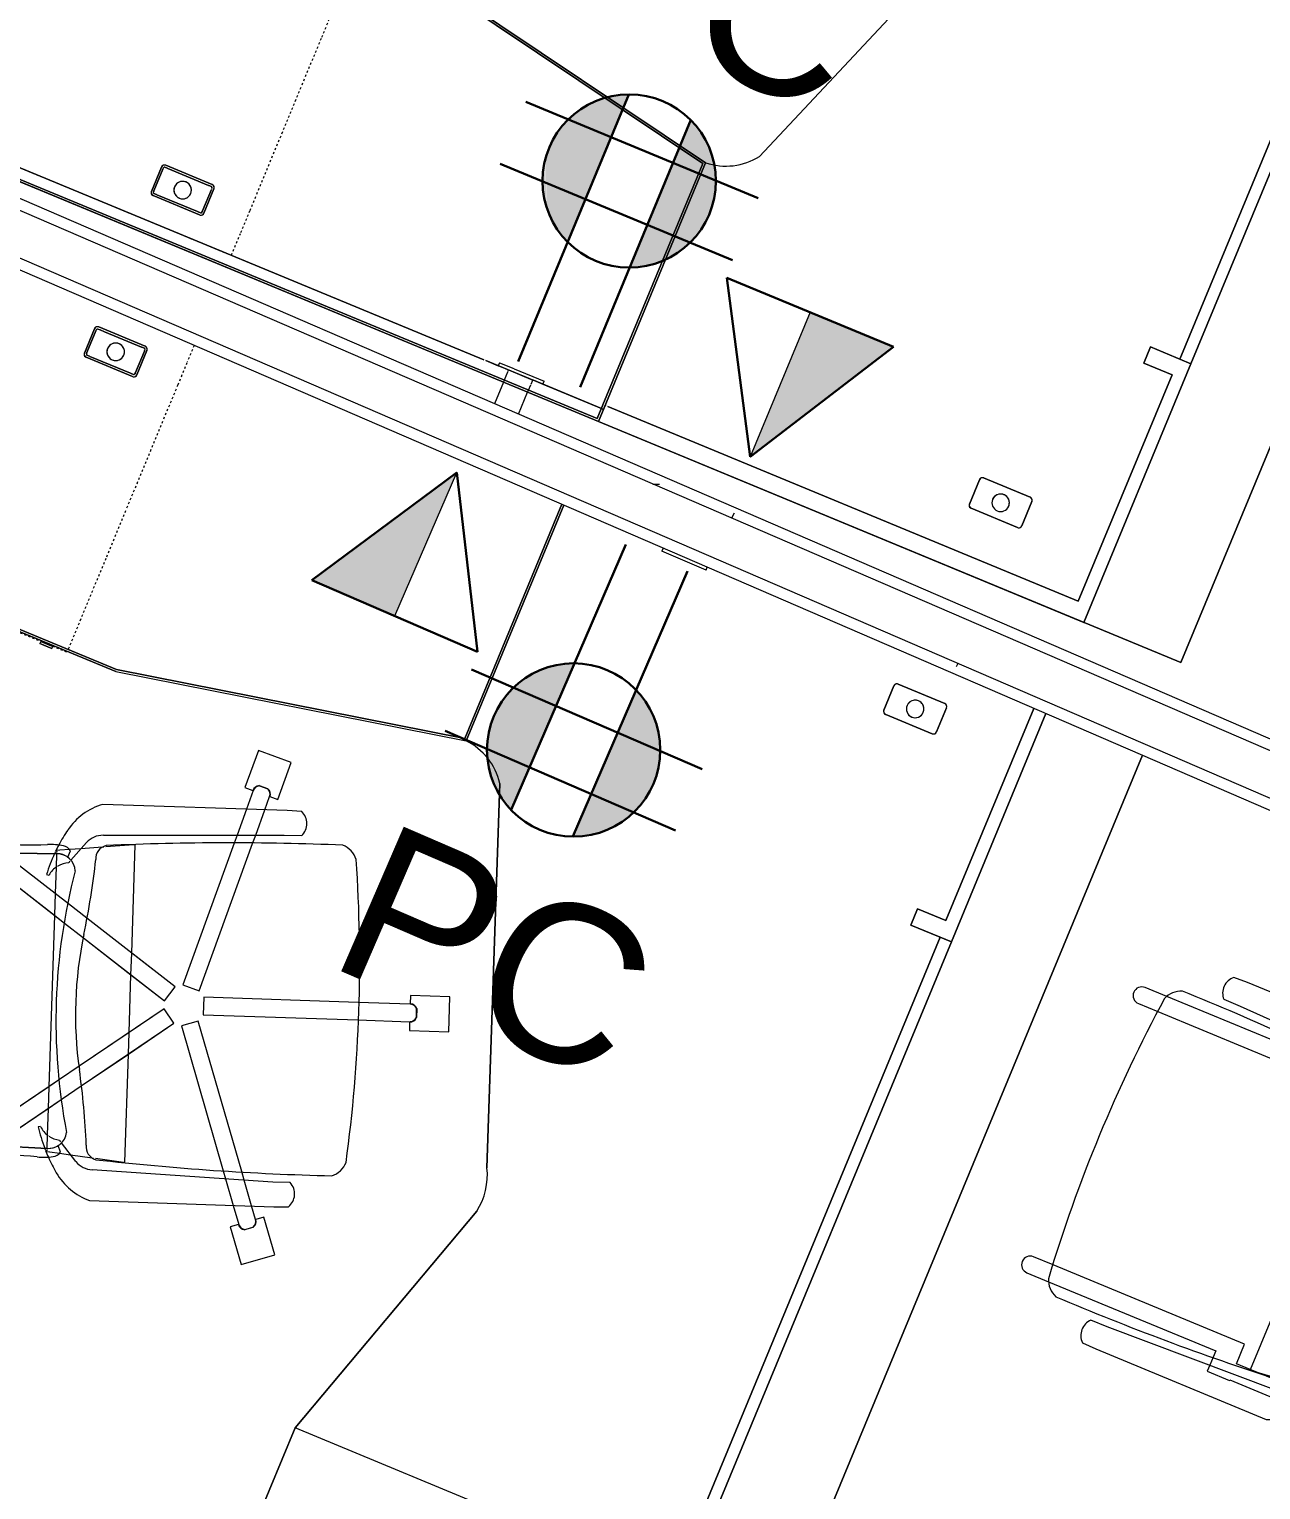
# Model space of a CAD drawing. Header units: inches. Extents: x 488 to 2071, y 800 to 2512.
# Drawn here: x 1355.4 to 1425.7, y 1232.8 to 1316.2 of the extents above; entities that cross this region are included whole.
import ezdxf

# ---------------------------------------------------------------- set-up
doc = ezdxf.new("R2010")
doc.units = ezdxf.units.IN
doc.header["$MEASUREMENT"] = 0
doc.linetypes.add('Dash', pattern=[0.25, 0.125, -0.125])
for name, color, linetype, lineweight in [('A-ANNO-NOTE', 131, 'Continuous', 30), ('A-WALL', 113, 'Continuous', 9), ('A-WALL-PATT', 111, 'Continuous', 13), ('E-ELEC-FIXT', 91, 'Continuous', 9), ('I-FURN', 30, 'Continuous', 9), ('I-FURN-PNLS', 30, 'Continuous', 9), ('I-WALL', 2, 'Continuous', 9)]:
    doc.layers.add(name, color=color, linetype=linetype, lineweight=lineweight)
doc.styles.add('Swis721 Lt BT', font='swissl.ttf', dxfattribs={"height": 9})
pattern_1 = [(0, (0, 0), (30.72, 7.68), [1.267, -21.773, 1.267, -21.773, -122.88]), (0, (0, 0), (30.72, 7.68), [-46.08, 1.267, -44.813, 1.267, -21.773, -53.76]), (0, (0, 0), (30.72, 7.68), [-115.2, 1.267, -14.093, 1.267, -37.133]), (120, (11.52, 3.84), (-22.011075, 22.7643), [1.267, -21.773, 1.267, -21.773, -122.88]), (120, (11.52, 3.84), (-22.011075, 22.7643), [-46.08, 1.267, -44.813, 1.267, -21.773, -53.76]), (120, (11.52, 3.84), (-22.011075, 22.7643), [-115.2, 1.267, -14.093, 1.267, -37.133]), (240, (15.36, 19.2), (-8.708925, -30.4443), [1.267, -21.773, 1.267, -21.773, -122.88]), (240, (15.36, 19.2), (-8.708925, -30.4443), [-46.08, 1.267, -44.813, 1.267, -21.773, -53.76]), (240, (15.36, 19.2), (-8.708925, -30.4443), [-115.2, 1.267, -14.093, 1.267, -37.133])]

# ---------------------------------------------------------------- blocks, each defined once
blk = doc.blocks.new('Zira Wksta 9 - Type 1-V34-Level 1 POWER')
at = {"layer": 'I-FURN'}
for p, q in [((-20, 90), (-20, 56)), ((-20, 56), (-20, 90)), ((-20, 90), (-20, 56)), ((-19.875, 56.012), (-19.875, 89.875)), ((-19.875, 89.875), (-19.875, 56.012)), ((-19.875, 56.012), (-19.875, 89.875)), ((-19.875, 89.875), (-19.875, 56.012)), ((-3.937, 64.438), (-3.937, 64.29)), ((-3.937, 64.29), (-3.937, 64.438)), ((-3.937, 64.255), (-3.937, 61.745)), ((-3.937, 61.745), (-3.937, 64.255)), ((-3.807, 64.5), (-3.875, 64.5)), ((-3.875, 64.5), (-3.807, 64.5)), ((-2.458, 64.5), (-3.792, 64.5)), ((-3.792, 64.5), (-2.458, 64.5)), ((-2.375, 64.5), (-2.443, 64.5)), ((-2.443, 64.5), (-2.375, 64.5)), ((-2.312, 64.29), (-2.312, 64.438)), ((-2.312, 64.438), (-2.312, 64.29)), ((-2.312, 64.078), (-2.312, 64.255)), ((-2.312, 64.255), (-2.312, 64.078)), ((-2.312, 61.745), (-2.312, 64.027)), ((-2.312, 64.027), (-2.312, 61.745)), ((-3.937, 61.71), (-3.937, 61.563)), ((-3.937, 61.563), (-3.937, 61.71)), ((-3.875, 61.5), (-3.807, 61.5)), ((-3.807, 61.5), (-3.875, 61.5)), ((-3.792, 61.5), (-2.458, 61.5)), ((-2.458, 61.5), (-3.792, 61.5)), ((-2.443, 61.5), (-2.375, 61.5)), ((-2.375, 61.5), (-2.443, 61.5)), ((-2.312, 61.563), (-2.312, 61.71)), ((-2.312, 61.71), (-2.312, 61.563)), ((-30.895, 55.117), (-32.36, 58.785)), ((-32.305, 58.647), (-30.895, 55.117)), ((-33.179, 57.614), (-34.395, 53.201)), ((-33.179, 57.614), (-34.201, 53.905)), ((-33.299, 53.415), (-32.215, 57.348)), ((-33.044, 54.339), (-32.215, 57.348)), ((-20, 56), (-16, 36)), ((-20, 56), (-16, 36)), ((-20, 56), (-16, 36)), ((-15.898, 36.125), (-19.875, 56.012)), ((-19.875, 56.012), (-15.898, 36.125)), ((-15.898, 36.125), (-19.875, 56.012)), ((-19.875, 56.012), (-15.898, 36.125)), ((-32.232, 55.217), (-32.206, 55.078)), ((-30.924, 55.136), (-31.633, 54.87)), ((-30.775, 55.192), (-30.844, 55.166)), ((-30.66, 55.056), (-30.736, 55.207)), ((-33.044, 54.339), (-34.201, 53.905)), ((-33.299, 53.415), (-33.044, 54.339)), ((-31.633, 54.87), (-33.044, 54.339)), ((-31.096, 54.297), (-30.995, 54.263)), ((-30.945, 54.247), (-29.657, 53.82)), ((-30.852, 54.468), (-30.453, 54.472)), ((-30.407, 54.549), (-30.656, 55.046)), ((-30.118, 53.973), (-30.407, 54.549)), ((-34.201, 53.905), (-43.378, 50.456)), ((-34.201, 53.905), (-34.395, 53.201)), ((-33.652, 52.136), (-33.299, 53.415)), ((-33.652, 52.136), (-33.299, 53.415)), ((-29.561, 52.859), (-30.118, 53.973)), ((-23.589, 43.92), (-27.296, 53.787)), ((-47.977, 52.916), (-46.665, 49.192)), ((-46.665, 49.192), (-47.928, 52.776)), ((-43.378, 50.456), (-46.59, 52.575)), ((-42.769, 50.055), (-46.59, 52.575)), ((-34.395, 53.201), (-34.755, 51.895)), ((-34.395, 53.201), (-34.755, 51.895)), ((-29.526, 52.791), (-29.561, 52.859)), ((-28.755, 51.251), (-29.477, 52.692)), ((-28.909, 53.082), (-24.946, 43.535)), ((-47.141, 51.74), (-44.535, 50.022)), ((-47.141, 51.74), (-43.735, 49.494)), ((-34.755, 51.895), (-36.314, 46.24)), ((-34.755, 51.895), (-35.671, 48.572)), ((-35.35, 45.974), (-33.652, 52.136)), ((-34.514, 49.006), (-33.652, 52.136)), ((-34.514, 49.006), (-28.725, 51.182)), ((-28.721, 51.183), (-28.755, 51.251)), ((-45.653, 50.026), (-45.725, 50.148)), ((-43.378, 50.456), (-44.535, 50.022)), ((-42.769, 50.055), (-43.378, 50.456)), ((-45.982, 49.478), (-46.655, 49.225)), ((-44.535, 50.022), (-45.947, 49.491)), ((-44.535, 50.022), (-43.735, 49.494)), ((-43.735, 49.494), (-42.628, 48.764)), ((-43.735, 49.494), (-42.628, 48.764)), ((-41.638, 49.309), (-42.769, 50.055)), ((-41.638, 49.309), (-42.769, 50.055)), ((-38.76, 47.411), (-41.638, 49.309)), ((-36.742, 46.079), (-41.638, 49.309)), ((-46.844, 49.154), (-46.801, 48.991)), ((-46.736, 49.195), (-46.805, 49.169)), ((-46.799, 48.981), (-46.659, 48.443)), ((-46.742, 47.4), (-46.055, 48.569)), ((-46.659, 48.443), (-46.496, 47.819)), ((-46.573, 48.415), (-46.27, 48.675)), ((-46.028, 48.615), (-45.974, 48.707)), ((-42.628, 48.764), (-39.918, 46.976)), ((-42.628, 48.764), (-37.292, 45.244)), ((-38.76, 47.411), (-35.671, 48.572)), ((-35.671, 48.572), (-36.314, 46.24)), ((-35.671, 48.572), (-34.514, 49.006)), ((-35.35, 45.974), (-34.514, 49.006)), ((-46.496, 47.819), (-46.182, 46.613)), ((-45.707, 44.801), (-39.918, 46.976)), ((-39.918, 46.976), (-38.76, 47.411)), ((-39.918, 46.976), (-37.292, 45.244)), ((-36.742, 46.079), (-38.76, 47.411)), ((-21.053, 46.752), (-23.301, 46.65)), ((-21.053, 46.752), (-23.301, 46.65)), ((-20.963, 44.754), (-21.053, 46.752)), ((-20.963, 44.754), (-21.053, 46.752)), ((-43.516, 36.558), (-46.82, 46.353)), ((-46.182, 46.613), (-46.163, 46.54)), ((-46.135, 46.433), (-45.729, 44.873)), ((-37.292, 45.244), (-36.742, 46.079)), ((-37.292, 45.244), (-36.742, 46.079)), ((-36.314, 46.24), (-35.35, 45.974)), ((-36.314, 46.24), (-35.35, 45.974)), ((-26.463, 46.007), (-35.064, 45.617)), ((-26.463, 46.007), (-35.064, 45.617)), ((-25.981, 46.028), (-26.463, 46.007)), ((-25.981, 46.028), (-26.463, 46.007)), ((-24.408, 46.1), (-25.981, 46.028)), ((-24.408, 46.1), (-25.981, 46.028)), ((-23.279, 46.151), (-24.408, 46.1)), ((-23.279, 46.151), (-24.408, 46.1)), ((-23.301, 46.65), (-23.279, 46.168)), ((-23.301, 46.65), (-23.279, 46.168)), ((-22.87, 45.419), (-22.893, 45.918)), ((-22.87, 45.419), (-22.893, 45.918)), ((-22.883, 45.926), (-22.86, 45.412)), ((-22.883, 45.926), (-22.86, 45.412)), ((-48.497, 45.821), (-44.79, 35.954)), ((-35.064, 45.617), (-35.019, 44.618)), ((-35.064, 45.617), (-35.019, 44.618)), ((-25.573, 45.046), (-24.038, 45.115)), ((-25.573, 45.046), (-24.038, 45.115)), ((-24.038, 45.115), (-23.233, 45.152)), ((-24.038, 45.115), (-23.233, 45.152)), ((-23.233, 45.135), (-23.211, 44.652)), ((-23.233, 45.135), (-23.211, 44.652)), ((-45.729, 44.873), (-45.71, 44.8)), ((-37.271, 44.788), (-44.001, 39.417)), ((-37.271, 44.788), (-44.001, 39.417)), ((-36.648, 44.006), (-37.271, 44.788)), ((-36.648, 44.006), (-37.271, 44.788)), ((-35.271, 44.236), (-36.207, 43.885)), ((-35.271, 44.236), (-36.207, 43.885)), ((-32.165, 35.971), (-35.271, 44.236)), ((-32.165, 35.971), (-35.271, 44.236)), ((-35.019, 44.618), (-26.079, 45.023)), ((-35.019, 44.618), (-26.079, 45.023)), ((-26.079, 45.023), (-25.573, 45.046)), ((-26.079, 45.023), (-25.573, 45.046)), ((-23.211, 44.652), (-20.963, 44.754)), ((-23.211, 44.652), (-20.963, 44.754)), ((-43.642, 38.424), (-36.648, 44.006)), ((-43.642, 38.424), (-36.648, 44.006)), ((-36.207, 43.885), (-33.101, 35.62)), ((-36.207, 43.885), (-33.101, 35.62)), ((-24.946, 43.535), (-24.594, 42.599)), ((-23.323, 43.128), (-23.589, 43.92)), ((-44.001, 39.417), (-44.378, 39.116)), ((-44.001, 39.417), (-44.378, 39.116)), ((-44.378, 39.116), (-45.609, 38.134)), ((-44.378, 39.116), (-45.609, 38.134)), ((-44.038, 38.108), (-43.642, 38.424)), ((-44.038, 38.108), (-43.642, 38.424)), ((-46.805, 37.819), (-48.563, 36.416)), ((-46.805, 37.819), (-48.563, 36.416)), ((-46.503, 37.442), (-46.805, 37.819)), ((-46.503, 37.442), (-46.805, 37.819)), ((-45.609, 38.134), (-46.493, 37.428)), ((-45.609, 38.134), (-46.493, 37.428)), ((-45.239, 37.149), (-44.038, 38.108)), ((-45.239, 37.149), (-44.038, 38.108)), ((-46.321, 36.596), (-46.642, 36.998)), ((-46.321, 36.596), (-46.642, 36.998)), ((-46.63, 36.999), (-46.318, 36.608)), ((-46.63, 36.999), (-46.318, 36.608)), ((-45.869, 36.647), (-45.239, 37.149)), ((-45.869, 36.647), (-45.239, 37.149)), ((-48.563, 36.416), (-47.316, 34.852)), ((-48.563, 36.416), (-47.316, 34.852)), ((-47.316, 34.852), (-45.557, 36.256)), ((-47.316, 34.852), (-45.557, 36.256)), ((-45.557, 36.256), (-45.858, 36.634)), ((-45.557, 36.256), (-45.858, 36.634)), ((-44.79, 35.954), (-44.469, 35.183)), ((-43.164, 35.622), (-43.516, 36.558)), ((-31.121, 33.192), (-32.165, 35.971)), ((-31.121, 33.192), (-32.165, 35.971)), ((-16, 36), (-1.425, 36)), ((-1.425, 36), (-16, 36)), ((-16, 36), (-1.425, 36)), ((-1.424, 36.125), (-15.898, 36.125)), ((-15.898, 36.125), (-1.424, 36.125)), ((-1.424, 36.125), (-15.898, 36.125)), ((-15.898, 36.125), (-1.424, 36.125)), ((-33.101, 35.62), (-32.057, 32.841)), ((-33.101, 35.62), (-32.057, 32.841)), ((-32.073, 32.835), (-32.525, 32.665)), ((-32.073, 32.835), (-32.525, 32.665)), ((-32.525, 32.665), (-31.734, 30.559)), ((-32.525, 32.665), (-31.734, 30.559)), ((-31.213, 32.746), (-31.694, 32.566)), ((-31.213, 32.746), (-31.694, 32.566)), ((-31.691, 32.578), (-31.223, 32.753)), ((-31.691, 32.578), (-31.223, 32.753)), ((-30.653, 33.368), (-31.105, 33.198)), ((-30.653, 33.368), (-31.105, 33.198)), ((-29.862, 31.262), (-30.653, 33.368)), ((-29.862, 31.262), (-30.653, 33.368)), ((-31.734, 30.559), (-29.862, 31.262)), ((-31.734, 30.559), (-29.862, 31.262))]:
    blk.add_line(p, q, dxfattribs=at)
for centre, radius, start, end in [((-3.875, 64.438), 0.0625, 90, 180), ((-3.875, 64.438), 0.0625, 90, 180), ((-2.375, 64.438), 0.0625, 360, 90), ((-2.375, 64.438), 0.0625, 360, 90), ((-3.875, 61.563), 0.0625, 180, 270), ((-3.875, 61.563), 0.0625, 180, 195), ((-3.875, 61.563), 0.0625, 195, 210), ((-3.875, 61.563), 0.0625, 210, 225), ((-3.875, 61.563), 0.0625, 225, 270), ((-2.375, 61.563), 0.0625, 270, 360), ((-2.375, 61.563), 0.0625, 270, 360), ((-5.888, 67.142), 27.198, 198.08143, 204.6076), ((-31.307, 45.65), 9.612, 87.85635, 95.52666), ((-32.362, 53.705), 1.382, 54.61199, 83.54291), ((-31.874, 54.726), 1.054, 296.54862, 21.77186), ((-31.307, 45.65), 9.612, 87.23258, 87.66624), ((-31.874, 54.726), 1.054, 345.7934, 21.77186), ((-31.307, 45.65), 9.612, 84.58965, 87.08386), ((-34.016, 54.26), 3.739, 10.68683, 24.6076), ((-31.307, 45.65), 9.612, 78.64105, 84.58965), ((-30.129, 51.511), 3.634, 38.77218, 78.64105), ((-32.362, 53.705), 1.382, 25.68107, 53.01805), ((-30.944, 54.84), 0.613, 323.13593, 10.68683), ((-26.799, 20.267), 33.832, 97.82171, 123.36479), ((-30.183, 52.538), 1.385, 23.39452, 67.70109), ((-42.432, 94.055), 42.842, 280.56991, 286.36319), ((-30.023, 52.264), 0.763, 34.827, 116.3595), ((-168.402, -12.458), 153.519, 20.0682, 25.11457), ((-73.404, 41.774), 27.198, 16.5789, 23.10507), ((-30.502, 30.123), 22.194, 100.56991, 120.61659), ((-40.121, 42.338), 9.612, 125.65984, 133.33014), ((-43.752, 50.602), 3.739, 196.5789, 210.49967), ((-40.121, 42.338), 9.612, 134.10264, 136.59684), ((-40.121, 42.338), 9.612, 133.52026, 133.95392), ((-44.631, 49.095), 1.382, 168.16845, 195.50542), ((-44.631, 49.095), 1.382, 137.64359, 166.57451), ((-40.121, 42.338), 9.612, 136.59684, 142.54544), ((-46.446, 49.015), 0.613, 210.49967, 258.05057), ((-45.671, 49.542), 1.054, 199.41463, 235.39309), ((-45.671, 49.542), 1.054, 199.41463, 284.63788), ((-63.624, 86.092), 42.842, 294.82331, 300.61659), ((-44.867, 45.974), 3.634, 142.54544, 182.41432), ((-45.503, 46.782), 1.385, 153.48541, 197.79198), ((-45.443, 46.471), 0.763, 104.827, 186.3595), ((101.317, 88.887), 153.519, 196.07193, 201.1183), ((-23.255, 45.762), 0.407, 23.75839, 93.4281), ((-23.255, 45.762), 0.407, 23.75839, 93.4281), ((-23.26, 45.745), 0.406, 65.6412, 92.59325), ((-23.26, 45.745), 0.406, 25.21311, 92.59325), ((-23.26, 45.745), 0.406, 25.21311, 65.6412), ((-23.252, 45.558), 0.406, 272.59325, 339.97338), ((-23.245, 45.541), 0.407, 271.75839, 341.4281), ((-23.245, 45.541), 0.407, 271.75839, 341.4281), ((-23.252, 45.558), 0.406, 272.59325, 286.06928), ((-23.252, 45.558), 0.406, 286.06928, 326.49736), ((-23.252, 45.558), 0.406, 326.49736, 339.97338), ((-24.213, 43.475), 0.956, 246.48339, 338.70311), ((-25.517, 40.208), 1.314, 310.6365, 0.55), ((-62.5, 115.283), 84.963, 284.7407, 296.4458), ((-46.254, 37.12), 0.407, 127.75839, 197.4281), ((-46.254, 37.12), 0.407, 127.75839, 197.4281), ((-46.239, 37.111), 0.406, 128.59325, 195.97338), ((-46.239, 37.111), 0.406, 142.06928, 182.49736), ((-46.239, 37.111), 0.406, 182.49736, 195.97338), ((-46.239, 37.111), 0.406, 128.59325, 142.06928), ((-46.117, 36.948), 0.407, 239.75839, 309.4281), ((-46.117, 36.948), 0.407, 239.75839, 309.4281), ((-46.122, 36.964), 0.406, 241.21311, 308.59325), ((-46.122, 36.964), 0.406, 241.21311, 295.11722), ((-46.122, 36.964), 0.406, 295.11722, 308.59325), ((-44.028, 36.03), 0.956, 242.48339, 334.70311), ((-40.894, 34.43), 1.314, 220.6365, 270.55), ((-31.69, 32.972), 0.407, 199.75839, 269.4281), ((-31.69, 32.972), 0.407, 199.75839, 269.4281), ((-31.677, 32.984), 0.406, 200.59325, 214.06928), ((-31.677, 32.984), 0.406, 200.59325, 267.97338), ((-31.677, 32.984), 0.406, 214.06928, 254.49736), ((-31.677, 32.984), 0.406, 254.49736, 267.97338), ((-31.501, 33.049), 0.406, 313.21311, 20.59325), ((-31.501, 33.049), 0.406, 313.21311, 326.68914), ((-31.484, 33.05), 0.407, 311.75839, 21.4281), ((-31.484, 33.05), 0.407, 311.75839, 21.4281), ((-31.501, 33.049), 0.406, 326.68914, 7.11722), ((-31.501, 33.049), 0.406, 7.11722, 20.59325)]:
    blk.add_arc(centre, radius, start, end, dxfattribs=at)
at = {"layer": 'I-FURN-PNLS', "linetype": 'Dash'}
for p, q in [((-20.051, 59), (-20.051, 89)), ((-20, 59), (-20.051, 59)), ((-14.241, 59), (-19.989, 59)), ((-11.296, 59), (-14.223, 59)), ((-3.52, 59), (-11.176, 59)), ((-2.153, 59), (-3.506, 59)), ((-1.072, 59), (-2.092, 59))]:
    blk.add_line(p, q, dxfattribs=at)
at = {"layer": 'I-FURN-PNLS'}
for p, q in [((-4.062, 64.438), (-4.062, 61.563)), ((-4.062, 61.563), (-4.062, 64.438)), ((-2.375, 64.625), (-3.875, 64.625)), ((-3.875, 64.625), (-2.375, 64.625)), ((-2.187, 61.563), (-2.187, 64.438)), ((-2.187, 64.438), (-2.187, 61.563)), ((-3.875, 61.375), (-2.375, 61.375)), ((-2.375, 61.375), (-3.875, 61.375)), ((-20.051, 60.625), (-20.176, 60.625)), ((-20.176, 60.625), (-20.176, 60.515)), ((-20.176, 59.875), (-20.176, 60.625)), ((-20.176, 60.515), (-20.176, 59.985)), ((-20.051, 60.625), (-20.051, 59.875)), ((-20.051, 60.515), (-20.051, 60.625)), ((-20.051, 59.985), (-20.051, 60.515)), ((-20.176, 59.985), (-20.176, 59.875)), ((-20.176, 59.875), (-20.051, 59.875)), ((-20.051, 59.875), (-20.051, 59.985)), ((-1.425, 36), (-16, 36)), ((-1.425, 36), (-16, 36)), ((-16, 36), (-1.425, 36)), ((-17.508, 33.295), (-38.078, 25.565)), ((-17.508, 33.295), (-38.078, 25.565)), ((-38.078, 25.565), (-17.508, 33.295)), ((-56, 30), (-72, 30)), ((-56, 30), (-72, 30)), ((-56, 30), (-72, 30)), ((-72, 30), (-56, 30)), ((-40.591, 25.157), (-56, 30)), ((-56, 6), (-56, 30)), ((-40.591, 25.157), (-56, 30)), ((-56, 30), (-40.591, 25.157)), ((-5.437, 14.438), (-5.437, 11.563)), ((-5.437, 11.563), (-5.437, 14.438)), ((-3.75, 14.625), (-5.25, 14.625)), ((-5.25, 14.625), (-3.75, 14.625)), ((-3.562, 11.563), (-3.562, 14.438)), ((-3.562, 14.438), (-3.562, 11.563)), ((-5.25, 11.375), (-3.75, 11.375)), ((-3.75, 11.375), (-5.25, 11.375)), ((-15, 8.5), (-16, 8.5)), ((-16, 8.5), (-16, 6)), ((-16, 6.688), (-16, 8.5)), ((-16, 8.5), (-15, 8.5)), ((-15, 6.75), (-15, 8.5)), ((-15, 8.5), (-15, 6.75)), ((-56, 6.688), (-16, 6.688)), ((-16, 6.688), (-56, 6.688)), ((-16, 6), (-16, 6.688)), ((-16, 6), (-16, 6.688)), ((-16, 6), (-16, 6.688)), ((-1.875, 6.75), (-15, 6.75)), ((-15, 6.75), (-1.875, 6.75)), ((-56, 6), (-16, 6)), ((-16, 6), (-56, 6)), ((-16, 6), (-1.886, 6)), ((-1.886, 6), (-16, 6)), ((-72, 0), (-1.979, 0)), ((-72, 0), (-1.979, 0)), ((-1.979, 0), (-72, 0))]:
    blk.add_line(p, q, dxfattribs=at)
for centre, radius, start, end in [((-3.875, 64.438), 0.188, 90, 180), ((-3.875, 64.438), 0.188, 165, 180), ((-3.875, 64.438), 0.188, 90, 165), ((-2.375, 64.438), 0.188, 360, 90), ((-2.375, 64.438), 0.188, 15, 90), ((-2.375, 64.438), 0.187, 0, 15), ((-3.125, 63), 0.5, 90, 270), ((-3.125, 63), 0.5, 90, 150), ((-3.125, 63), 0.5, 270, 90), ((-3.125, 63), 0.5, 45, 90), ((-3.125, 63), 0.5, 165, 180), ((-3.125, 63), 0.5, 180, 195), ((-3.125, 63), 0.5, 150, 165), ((-3.125, 63), 0.5, 195, 210), ((-3.125, 63), 0.5, 210, 270), ((-3.125, 63), 0.5, 300, 315), ((-3.125, 63), 0.5, 15, 45), ((-3.125, 63), 0.5, 315, 0), ((-3.125, 63), 0.5, 360, 15), ((-3.125, 63), 0.5, 270, 285), ((-3.125, 63), 0.5, 285, 300), ((-3.875, 61.563), 0.188, 180, 270), ((-3.875, 61.563), 0.187, 180, 195), ((-3.875, 61.563), 0.188, 195, 270), ((-2.375, 61.563), 0.188, 270, 360), ((-2.375, 61.563), 0.187, 270, 345), ((-2.375, 61.563), 0.187, 345, 0), ((-19.605, 36.236), 3.613, 305.49295, 356.24713), ((-19.605, 36.236), 3.613, 305.49295, 356.24713), ((-19.605, 36.236), 3.613, 305.49295, 356.24713), ((-39.918, 28.947), 3.849, 259.93048, 298.54693), ((-39.918, 28.947), 3.849, 259.93048, 298.54693), ((-39.918, 28.947), 3.849, 259.93048, 298.54693), ((-5.25, 14.438), 0.188, 90, 180), ((-5.25, 14.438), 0.188, 165, 180), ((-5.25, 14.438), 0.187, 90, 165), ((-3.75, 14.438), 0.188, 360, 90), ((-3.75, 14.438), 0.188, 15, 90), ((-3.75, 14.438), 0.188, 0, 15), ((-4.5, 13), 0.5, 90, 270), ((-4.5, 13), 0.5, 135, 210), ((-4.5, 13), 0.5, 90, 135), ((-4.5, 13), 0.5, 270, 90), ((-4.5, 13), 0.5, 360, 90), ((-4.5, 13), 0.5, 210, 270), ((-4.5, 13), 0.5, 270, 285), ((-4.5, 13), 0.5, 285, 360), ((-5.25, 11.563), 0.188, 180, 270), ((-5.25, 11.563), 0.188, 180, 195), ((-5.25, 11.563), 0.188, 195, 270), ((-3.75, 11.563), 0.187, 270, 360), ((-3.75, 11.563), 0.188, 270, 345), ((-3.75, 11.563), 0.187, 345, 0)]:
    blk.add_arc(centre, radius, start, end, dxfattribs=at)
blk = doc.blocks.new('Zira Wksta 9 - Type 1-V36-Level 1 POWER')
at = {"layer": 'I-FURN'}
for p, q in [((-20, -56), (-16, -36)), ((-16, -36), (-20, -56)), ((-16, -36), (-20, -56)), ((-19.875, -56.012), (-15.898, -36.125)), ((-15.898, -36.125), (-19.875, -56.012)), ((-19.875, -56.012), (-15.898, -36.125)), ((-15.898, -36.125), (-19.875, -56.012)), ((-16, -36), (0, -36)), ((-16, -36), (0, -36)), ((0, -36), (-16, -36)), ((-15.898, -36.125), (-0.125, -36.125)), ((-0.125, -36.125), (-15.898, -36.125)), ((-15.898, -36.125), (-0.125, -36.125)), ((-0.125, -36.125), (-15.898, -36.125)), ((0, -36), (-0.75, -36)), ((-0.75, -36), (-0.75, -36.12)), ((-0.75, -36.12), (-0.75, -36)), ((-0.75, -36), (0, -36)), ((-0.75, -36.125), (-0.75, -40.336)), ((-0.75, -39.753), (-0.75, -36.125)), ((-0.125, -36.125), (-0.125, -89.875)), ((-0.125, -89.875), (-0.125, -36.125)), ((-0.125, -36.125), (-0.125, -89.875)), ((-0.125, -89.875), (-0.125, -36.125)), ((0, -36), (0, -90)), ((0, -36), (0, -90)), ((0, -90), (0, -36)), ((0, -90), (0, -36)), ((0, -36), (0, -40.378)), ((-0.75, -40.336), (-0.75, -39.753)), ((-0.75, -40.354), (-0.75, -43.275)), ((-0.75, -43.275), (-0.75, -42.503)), ((0, -41.878), (0, -90)), ((-0.75, -43.393), (-0.75, -82.607)), ((-0.75, -82.607), (-0.75, -43.393)), ((-3.937, -61.563), (-3.937, -61.71)), ((-3.937, -61.71), (-3.937, -61.563)), ((-3.937, -61.745), (-3.937, -64.255)), ((-3.937, -64.255), (-3.937, -61.745)), ((-3.85, -61.5), (-3.875, -61.5)), ((-3.875, -61.5), (-3.85, -61.5)), ((-2.458, -61.5), (-3.792, -61.5)), ((-3.792, -61.5), (-2.458, -61.5)), ((-2.375, -61.5), (-2.443, -61.5)), ((-2.443, -61.5), (-2.375, -61.5)), ((-2.312, -61.71), (-2.312, -61.563)), ((-2.312, -61.563), (-2.312, -61.71)), ((-2.312, -64.255), (-2.312, -61.745)), ((-2.312, -61.745), (-2.312, -64.255)), ((-3.937, -64.29), (-3.937, -64.438)), ((-3.937, -64.438), (-3.937, -64.29)), ((-3.875, -64.5), (-3.807, -64.5)), ((-3.807, -64.5), (-3.875, -64.5)), ((-3.792, -64.5), (-2.458, -64.5)), ((-2.458, -64.5), (-3.792, -64.5)), ((-2.443, -64.5), (-2.375, -64.5)), ((-2.375, -64.5), (-2.443, -64.5)), ((-2.312, -64.438), (-2.312, -64.29)), ((-2.312, -64.29), (-2.312, -64.438))]:
    blk.add_line(p, q, dxfattribs=at)
for centre, start, end in [((-3.875, -61.563), 90, 180), ((-3.875, -61.563), 135, 180), ((-3.875, -61.563), 120, 135), ((-3.875, -61.563), 90, 120), ((-2.375, -61.563), 0, 90), ((-2.375, -61.563), 75, 90), ((-2.375, -61.563), 60, 75), ((-2.375, -61.563), 0, 60), ((-3.875, -64.438), 180, 255), ((-3.875, -64.438), 180, 270), ((-3.875, -64.438), 255, 270), ((-2.375, -64.438), 270, 285), ((-2.375, -64.438), 270, 285), ((-2.375, -64.438), 285, 345), ((-2.375, -64.438), 285, 300), ((-2.375, -64.438), 300, 0), ((-2.375, -64.438), 345, 0)]:
    blk.add_arc(centre, 0.0625, start, end, dxfattribs=at)
at = {"layer": 'I-FURN-PNLS'}
for p, q in [((-72, 0), (0, 0)), ((0, 0), (-72, 0)), ((-72, 0), (0, 0)), ((0, 0), (0, -36)), ((0, -36), (0, 0)), ((0, 0), (0, -36)), ((-56, -6), (-16, -6)), ((-16, -6), (-56, -6)), ((-16, -6.688), (-16, -6)), ((-16, -6.688), (-16, -6)), ((0, -6), (-16, -6)), ((-16, -6), (-16, -8.5)), ((-16, -6.688), (-16, -6)), ((-16, -6), (0, -6)), ((0, -36), (0, -6)), ((0, -6), (0, -36)), ((-56, -6.688), (-16, -6.688)), ((-16, -6.688), (-56, -6.688)), ((-16, -8.5), (-16, -6.688)), ((-15, -8.5), (-15, -6.75)), ((-15, -6.75), (-1, -6.75)), ((-1, -6.75), (-15, -6.75)), ((-15, -6.75), (-15, -8.5)), ((-1, -6.75), (-1, -35.845)), ((-1, -35.845), (-1, -6.75)), ((-16, -8.5), (-15, -8.5)), ((-15, -8.5), (-16, -8.5)), ((-5.437, -11.563), (-5.437, -14.438)), ((-5.437, -14.438), (-5.437, -11.563)), ((-3.75, -11.375), (-5.25, -11.375)), ((-5.25, -11.375), (-3.75, -11.375)), ((-3.562, -14.438), (-3.562, -11.563)), ((-3.562, -11.563), (-3.562, -14.438)), ((-5.25, -14.625), (-3.75, -14.625)), ((-3.75, -14.625), (-5.25, -14.625)), ((-17.508, -33.295), (-38.078, -25.565)), ((-38.078, -25.565), (-17.508, -33.295)), ((-17.508, -33.295), (-38.078, -25.565)), ((0, -36), (-16, -36)), ((-16, -36), (0, -36)), ((0, -36), (-16, -36)), ((-1, -35.951), (-1, -36)), ((-1, -36), (-1, -35.951)), ((-1, -36), (0, -36)), ((-0.75, -36), (-1, -36)), ((0, -36), (-0.75, -36)), ((-4.062, -61.563), (-4.062, -64.438)), ((-4.062, -64.438), (-4.062, -61.563)), ((-2.375, -61.375), (-3.875, -61.375)), ((-3.875, -61.375), (-2.375, -61.375)), ((-2.187, -64.438), (-2.187, -61.563)), ((-2.187, -61.563), (-2.187, -64.438)), ((-3.875, -64.625), (-2.375, -64.625)), ((-2.375, -64.625), (-3.875, -64.625))]:
    blk.add_line(p, q, dxfattribs=at)
at = {"layer": 'I-FURN-PNLS', "linetype": 'Dash'}
for p, q in [((-14.241, -59), (-19.989, -59)), ((-11.296, -59), (-14.223, -59)), ((-3.52, -59), (-11.176, -59)), ((-2.153, -59), (-3.506, -59)), ((-0.75, -59), (-2.092, -59)), ((-0.75, -82.607), (-0.75, -59))]:
    blk.add_line(p, q, dxfattribs=at)
at = {"layer": 'I-FURN-PNLS'}
for centre, radius, start, end in [((-5.25, -11.563), 0.188, 90, 180), ((-5.25, -11.563), 0.188, 165, 180), ((-5.25, -11.563), 0.188, 90, 165), ((-3.75, -11.563), 0.188, 360, 90), ((-3.75, -11.563), 0.188, 15, 90), ((-3.75, -11.563), 0.187, 0, 15), ((-4.5, -13), 0.5, 90, 270), ((-4.5, -13), 0.5, 90, 105), ((-4.5, -13), 0.5, 270, 90), ((-4.5, -13), 0.5, 270, 90), ((-4.5, -13), 0.5, 105, 270), ((-5.25, -14.438), 0.187, 180, 270), ((-5.25, -14.438), 0.188, 180, 195), ((-5.25, -14.438), 0.187, 195, 270), ((-3.75, -14.438), 0.187, 270, 0), ((-3.75, -14.438), 0.188, 270, 345), ((-3.75, -14.438), 0.187, 345, 0), ((-19.605, -36.236), 3.613, 3.75287, 54.50705), ((-19.605, -36.236), 3.613, 3.75287, 54.50705), ((-19.605, -36.236), 3.613, 3.75287, 54.50705), ((-3.875, -61.563), 0.187, 90, 180), ((-3.875, -61.563), 0.187, 165, 176.22917), ((-3.875, -61.563), 0.187, 176.22917, 180), ((-3.875, -61.563), 0.187, 90, 165), ((-2.375, -61.563), 0.188, 360, 90), ((-2.375, -61.563), 0.187, 15, 90), ((-2.375, -61.563), 0.187, 0, 15), ((-3.125, -63), 0.5, 90, 270), ((-3.125, -63), 0.5, 90, 195), ((-3.125, -63), 0.5, 270, 90), ((-3.125, -63), 0.5, 300, 90), ((-3.125, -63), 0.5, 195, 225), ((-3.125, -63), 0.5, 225, 240), ((-3.125, -63), 0.5, 240, 270), ((-3.125, -63), 0.5, 270, 285), ((-3.125, -63), 0.5, 285, 300), ((-3.875, -64.438), 0.187, 180, 270), ((-3.875, -64.438), 0.188, 180, 195), ((-3.875, -64.438), 0.187, 195, 270), ((-2.375, -64.438), 0.187, 270, 0), ((-2.375, -64.438), 0.187, 270, 345), ((-2.375, -64.438), 0.187, 345, 0)]:
    blk.add_arc(centre, radius, start, end, dxfattribs=at)
blk = doc.blocks.new('F-Haworth_Chair_X99-Seminar - X99 Seminar Chair with Glides-V50-Level 1 POWER')
at = {"layer": 'I-FURN'}
for p, q in [((-8.342, 11.518), (-8.423, 7.569)), ((-8.423, 7.569), (-8.345, 11.369)), ((8.423, 7.569), (8.342, 11.518)), ((8.345, 11.369), (8.423, 7.569)), ((-10.038, 10.021), (-10.038, 6.814)), ((-9.042, 7.403), (-9.042, 10.021)), ((9.042, 10.021), (9.042, 7.403)), ((10.038, 6.814), (10.038, 10.021)), ((-8.604, 7.597), (-8.621, 7.429)), ((-8.488, 7.597), (-8.562, 7.597)), ((-7.645, 7.597), (-8.402, 7.597)), ((7.645, 7.597), (-7.645, 7.597)), ((-7.182, 7.994), (-7.207, 8.133)), ((7.207, 8.133), (7.182, 7.994)), ((8.402, 7.597), (7.645, 7.597)), ((8.562, 7.597), (8.488, 7.597)), ((8.621, 7.429), (8.604, 7.597)), ((-10.038, 6.814), (-10.038, 4.995)), ((-9.126, 5.919), (-8.071, 6.772)), ((-9.042, 5.987), (-9.042, 7.403)), ((-8.681, 6.866), (-8.748, 6.225)), ((-8.623, 7.419), (-8.676, 6.912)), ((-8.61, 6.81), (-8.235, 6.946)), ((-8.071, 6.772), (-7.947, 6.872)), ((7.947, 6.872), (8.071, 6.772)), ((8.071, 6.772), (9.126, 5.919)), ((8.235, 6.946), (8.61, 6.81)), ((8.676, 6.912), (8.623, 7.419)), ((8.748, 6.225), (8.681, 6.866)), ((9.042, 7.403), (9.042, 5.987)), ((10.038, 6.307), (10.038, 6.814)), ((-9.042, 3.624), (-9.042, 5.987)), ((-8.748, 6.225), (-8.878, 4.986)), ((8.878, 4.986), (8.748, 6.225)), ((9.042, 5.987), (9.042, 3.624)), ((10.038, 4.995), (10.038, 6.278)), ((-11.324, 5.058), (-11.324, -5.482)), ((11.324, -5.482), (11.324, 5.058)), ((-10.038, 4.991), (-10.038, 2.271)), ((-9.919, -5.365), (-9.567, 4.966)), ((-8.898, 4.801), (-9.066, 3.197)), ((-8.878, 4.986), (-8.886, 4.91)), ((8.886, 4.91), (8.878, 4.986)), ((9.066, 3.197), (8.898, 4.801)), ((9.567, 4.966), (9.919, -5.365)), ((10.038, 2.271), (10.038, 4.991)), ((-9.042, 3.429), (-9.042, 3.624)), ((-9.042, 3.122), (-9.042, 3.429)), ((9.042, 3.624), (9.042, 3.429)), ((9.042, 3.429), (9.042, 3.122)), ((-9.066, 3.197), (-9.074, 3.122)), ((-9.071, 3.122), (9.071, 3.122)), ((-9.042, 2.271), (-9.042, 3.122)), ((9.042, 3.122), (9.042, 2.271)), ((9.074, 3.122), (9.066, 3.197)), ((-10.038, 2.271), (-10.07, 2.271)), ((-10.07, 2.271), (-10.07, 0.893)), ((-7.829, 2.271), (-9.042, 2.271)), ((-7.829, -9.57), (-7.829, 2.271)), ((9.042, 2.271), (7.829, 2.271)), ((7.829, 2.271), (7.829, -9.57)), ((10.07, 2.271), (10.038, 2.271)), ((10.07, 0.893), (10.07, 2.271)), ((-10.07, 0.893), (-9.705, 0.893)), ((-9.705, 0.893), (-9.197, 0.893)), ((-9.197, 0.893), (-8.82, 0.893)), ((-8.82, 0.893), (-8.82, -9.436)), ((8.82, 0.893), (9.197, 0.893)), ((8.82, -9.436), (8.82, 0.893)), ((9.197, 0.893), (9.705, 0.893)), ((9.705, 0.893), (10.07, 0.893)), ((-11.324, -5.482), (-11.295, -6.317)), ((-9.919, -6.365), (-9.919, -5.365)), ((9.919, -5.365), (9.919, -6.365)), ((11.295, -6.317), (11.324, -5.482)), ((-8.82, -9.436), (-8.82, -10.778)), ((-7.829, -10.778), (-7.829, -9.57)), ((7.829, -9.57), (7.829, -10.778)), ((8.82, -10.778), (8.82, -9.436))]:
    blk.add_line(p, q, dxfattribs=at)
for centre, radius, start, end in [((0.001, -20.292), 32.885, 75.30746, 104.69597), ((-36.062, 10.03), 27.198, 355.98565, 2.51182), ((0.002, -20.729), 33.165, 104.57657, 105.55224), ((-0.002, -20.729), 33.165, 74.44776, 75.42343), ((36.062, 10.03), 27.198, 177.48818, 184.01435), ((-9.54, 10.021), 0.498, 360, 180), ((9.54, 10.021), 0.498, 360, 180), ((-5.201, 7.865), 3.739, 175.98565, 189.90642), ((-4.708, -1.148), 9.612, 113.50939, 116.00359), ((-4.708, -1.148), 9.612, 112.92701, 113.36067), ((-4.708, -1.148), 9.612, 105.06659, 112.7369), ((-7.37, 7.548), 1.054, 178.82139, 214.79985), ((-7.37, 7.548), 1.054, 178.82139, 264.04463), ((-6.554, 6.763), 1.382, 117.05034, 145.98126), ((6.554, 6.763), 1.382, 34.01874, 62.94966), ((4.708, -1.148), 9.612, 67.2631, 74.93341), ((7.37, 7.548), 1.054, 275.95537, 1.17861), ((7.37, 7.548), 1.054, 325.20015, 1.17861), ((4.708, -1.148), 9.612, 66.63933, 67.07299), ((4.708, -1.148), 9.612, 63.99641, 66.49061), ((5.201, 7.865), 3.739, 350.09358, 4.01435), ((-7.872, 3.924), 3.634, 121.95219, 161.82107), ((-4.708, -1.148), 9.612, 116.00359, 121.95219), ((-8.28, 7.327), 0.613, 189.90642, 237.45732), ((-6.554, 6.763), 1.382, 147.5752, 174.91217), ((0, -26.495), 33.832, 77.22846, 102.77154), ((6.554, 6.763), 1.382, 5.08783, 32.4248), ((8.28, 7.327), 0.613, 302.54268, 350.09358), ((4.708, -1.148), 9.612, 58.04781, 63.99641), ((7.872, 3.924), 3.634, 18.17893, 58.04781), ((-8.183, 4.904), 1.385, 132.89216, 177.19873), ((-11.319, 48.077), 42.842, 274.23006, 280.02334), ((0, -15.966), 22.194, 79.97666, 100.02334), ((11.319, 48.077), 42.842, 259.97666, 265.76994), ((8.183, 4.904), 1.385, 2.80127, 47.10784), ((-8.236, 4.592), 0.763, 84.23375, 165.76625), ((8.236, 4.592), 0.763, 14.23375, 95.76625), ((144.065, -7.322), 153.519, 175.47868, 180.52505), ((-144.065, -7.322), 153.519, 359.47495, 4.52132), ((-10.584, -5.679), 0.956, 221.89014, 314.10986), ((10.584, -5.679), 0.956, 225.89014, 318.10986), ((-8.213, -8.279), 1.314, 200.04325, 249.95675), ((8.213, -8.279), 1.314, 290.04325, 339.95675), ((0, 75.008), 84.963, 264.14745, 275.85255), ((-8.324, -10.778), 0.495, 180, 360), ((8.324, -10.778), 0.495, 180, 360)]:
    blk.add_arc(centre, radius, start, end, dxfattribs=at)
blk = doc.blocks.new('PS - Power Device _Wall Base_ - Quad - Data Combo-V71-Level 1 POWER')
at = {"layer": 'E-ELEC-FIXT'}
for p, q in [((1391.568, 1286.6), (1391.494, 1286.428)), ((1394.018, 1285.337), (1391.494, 1286.428)), ((1394.018, 1285.337), (1394.093, 1285.509))]:
    blk.add_line(p, q, dxfattribs=at)
blk = doc.blocks.new('PS - Power Device _Wall Base_ - Quad - Data Combo-V72-Level 1 POWER')
at = {"layer": 'E-ELEC-FIXT'}
for p, q in [((1382.225, 1297.189), (1382.153, 1297.016)), ((1384.139, 1296.193), (1382.153, 1297.016)), ((1382.225, 1297.189), (1383.038, 1296.852)), ((1382.731, 1296.777), (1382.687, 1296.671)), ((1382.731, 1296.777), (1384.117, 1296.203)), ((1383.06, 1296.843), (1384.766, 1296.137)), ((1382.444, 1296.084), (1381.933, 1294.851)), ((1382.476, 1296.161), (1382.444, 1296.084)), ((1382.681, 1296.656), (1382.492, 1296.199)), ((1383.877, 1295.625), (1384.003, 1295.929)), ((1384.022, 1295.974), (1384.117, 1296.203)), ((1384.694, 1295.964), (1384.155, 1296.187)), ((1384.694, 1295.964), (1384.766, 1296.137)), ((1383.31, 1294.256), (1383.83, 1295.51)), ((1383.83, 1295.51), (1383.874, 1295.616))]:
    blk.add_line(p, q, dxfattribs=at)

msp = doc.modelspace()

# ---------------------------------------------------------------- hatches: boundary and pattern name
at = {"layer": 'A-ANNO-NOTE', "lineweight": 9}
for points in [[(1384.91, 1306.083), (1388.57, 1312.409), (1385.916, 1310.847)], [(1386.022, 1304.185), (1388.57, 1312.409), (1384.91, 1306.083)], [(1385.916, 1310.847), (1388.57, 1312.409), (1387.118, 1311.84)], [(1385.916, 1310.847), (1387.118, 1311.84), (1386.378, 1311.306)], [(1386.113, 1304.091), (1389.606, 1312.524), (1386.022, 1304.185)], [(1386.022, 1304.185), (1389.606, 1312.524), (1388.57, 1312.409)], [(1387.118, 1311.84), (1388.57, 1312.409), (1387.944, 1312.228)], [(1389.654, 1302.624), (1393.238, 1310.964), (1393.147, 1311.058)], [(1389.654, 1302.624), (1393.411, 1310.769), (1393.238, 1310.964)], [(1384.91, 1306.083), (1385.916, 1310.847), (1384.865, 1308.914)], [(1384.865, 1308.914), (1385.916, 1310.847), (1385.518, 1310.33)], [(1384.865, 1308.914), (1385.518, 1310.33), (1385.191, 1309.765)], [(1389.654, 1302.624), (1390.817, 1302.769), (1393.411, 1310.769)], [(1390.817, 1302.769), (1394.178, 1305.62), (1393.411, 1310.769)], [(1393.933, 1310.021), (1393.726, 1310.353), (1393.411, 1310.769)], [(1394.178, 1305.62), (1393.933, 1310.021), (1393.411, 1310.769)], [(1394.453, 1308.688), (1394.113, 1309.673), (1393.933, 1310.021)], [(1394.178, 1305.62), (1394.453, 1308.688), (1393.933, 1310.021)], [(1384.872, 1306.208), (1384.865, 1308.914), (1384.683, 1307.756)], [(1394.178, 1305.62), (1394.395, 1306.235), (1394.453, 1308.688)], [(1394.395, 1306.235), (1394.526, 1308.303), (1394.453, 1308.688)], [(1384.872, 1306.208), (1384.683, 1307.756), (1384.734, 1306.845)], [(1394.395, 1306.235), (1394.577, 1307.392), (1394.526, 1308.303)], [(1394.395, 1306.235), (1394.459, 1306.488), (1394.577, 1307.392)], [(1394.459, 1306.488), (1394.51, 1306.744), (1394.577, 1307.392)], [(1385.608, 1304.688), (1384.91, 1306.083), (1385.264, 1305.242)], [(1386.022, 1304.185), (1384.91, 1306.083), (1385.608, 1304.688)], [(1390.817, 1302.769), (1392.363, 1303.447), (1394.178, 1305.62)], [(1392.363, 1303.447), (1393.166, 1304.111), (1394.178, 1305.62)], [(1393.166, 1304.111), (1393.668, 1304.711), (1394.178, 1305.62)], [(1390.817, 1302.769), (1391.559, 1303.016), (1392.363, 1303.447)], [(1391.559, 1303.016), (1391.797, 1303.124), (1392.363, 1303.447)], [(1392.363, 1303.447), (1392.68, 1303.676), (1393.166, 1304.111)], [(1389.654, 1302.624), (1389.784, 1302.627), (1390.817, 1302.769)], [(1389.784, 1302.627), (1390.045, 1302.642), (1390.817, 1302.769)], [(1396.545, 1291.82), (1404.727, 1298.099), (1399.963, 1300.073)], [(1376.238, 1282.726), (1379.783, 1290.925), (1371.504, 1284.773)], [(1382.709, 1271.831), (1386.507, 1280.017), (1386.246, 1280.013)], [(1382.884, 1271.638), (1386.507, 1280.017), (1382.709, 1271.831)], [(1382.709, 1271.831), (1386.246, 1280.013), (1384.964, 1279.787)], [(1382.709, 1271.831), (1384.964, 1279.787), (1382.88, 1278.491)], [(1382.88, 1278.491), (1384.964, 1279.787), (1384.356, 1279.55)], [(1383.066, 1278.675), (1384.356, 1279.55), (1383.464, 1279.012)], [(1381.751, 1273.524), (1382.88, 1278.491), (1381.589, 1274.156)], [(1381.589, 1274.156), (1382.88, 1278.491), (1381.937, 1277.091)], [(1381.839, 1273.278), (1382.88, 1278.491), (1381.751, 1273.524)], [(1382.709, 1271.831), (1382.88, 1278.491), (1381.839, 1273.278)], [(1381.937, 1277.091), (1382.88, 1278.491), (1382.242, 1277.667)], [(1386.402, 1270.117), (1386.663, 1270.121), (1390.025, 1278.496)], [(1386.663, 1270.121), (1390.2, 1278.303), (1390.025, 1278.496)], [(1386.663, 1270.121), (1390.969, 1277.097), (1390.2, 1278.303)], [(1390.969, 1277.097), (1390.795, 1277.447), (1390.2, 1278.303)], [(1381.52, 1274.673), (1381.937, 1277.091), (1381.511, 1275.325)], [(1381.511, 1275.325), (1381.937, 1277.091), (1381.642, 1276.228)], [(1381.589, 1274.156), (1381.937, 1277.091), (1381.52, 1274.673)], [(1386.663, 1270.121), (1389.843, 1271.459), (1390.969, 1277.097)], [(1389.843, 1271.459), (1391.234, 1273.78), (1390.969, 1277.097)], [(1391.234, 1273.78), (1391.398, 1274.809), (1390.969, 1277.097)], [(1391.398, 1274.809), (1391.389, 1275.461), (1390.969, 1277.097)], [(1391.32, 1275.978), (1391.233, 1276.36), (1390.969, 1277.097)], [(1391.389, 1275.461), (1391.32, 1275.978), (1390.969, 1277.097)], [(1389.843, 1271.459), (1390.666, 1272.467), (1391.234, 1273.78)], [(1390.666, 1272.467), (1390.972, 1273.043), (1391.234, 1273.78)], [(1382.709, 1271.831), (1381.839, 1273.278), (1382.389, 1272.243)], [(1389.843, 1271.459), (1390.118, 1271.738), (1390.666, 1272.467)], [(1390.118, 1271.738), (1390.369, 1272.038), (1390.666, 1272.467)], [(1386.663, 1270.121), (1388.069, 1270.388), (1389.843, 1271.459)], [(1388.069, 1270.388), (1389.445, 1271.122), (1389.843, 1271.459)], [(1388.069, 1270.388), (1388.786, 1270.7), (1389.124, 1270.898)], [(1386.663, 1270.121), (1387.053, 1270.153), (1388.069, 1270.388)], [(1387.053, 1270.153), (1387.44, 1270.216), (1388.069, 1270.388)]]:
    msp.add_hatch(color=256, dxfattribs=at).paths.add_polyline_path(points, flags=0)
at = {"layer": 'A-WALL-PATT', "lineweight": 9}
h = msp.add_hatch(dxfattribs=at)
h.set_pattern_fill('FP_1', color=256, style=0, pattern_type=2)
h.set_pattern_definition(pattern_1)
h.paths.add_polyline_path([(1467.987, 1256.967), (1468.226, 1257.544), (1332.591, 1316.183), (1332.354, 1315.605), (1467.03, 1257.381)], flags=0)
h = msp.add_hatch(dxfattribs=at)
h.set_pattern_fill('FP_1', color=256, style=0, pattern_type=2)
h.set_pattern_definition(pattern_1)
h.paths.add_polyline_path([(1466.791, 1254.079), (1467.03, 1254.657), (1331.395, 1313.296), (1331.157, 1312.718), (1465.455, 1254.657)], flags=0)

# ---------------------------------------------------------------- linework, layer by layer
at = {"layer": 'A-ANNO-NOTE'}
for p, q in [((1383.282, 1297.255), (1389.606, 1312.524)), ((1383.736, 1312.09), (1396.991, 1306.6)), ((1386.823, 1295.789), (1393.147, 1311.058)), ((1382.269, 1308.549), (1395.524, 1303.059)), ((1396.545, 1291.82), (1395.198, 1302.046)), ((1395.198, 1302.046), (1404.727, 1298.099)), ((1396.545, 1291.82), (1404.727, 1298.099)), ((1379.783, 1290.925), (1371.504, 1284.773)), ((1379.783, 1290.925), (1380.972, 1280.68)), ((1389.443, 1286.808), (1382.884, 1271.638)), ((1392.96, 1285.287), (1386.402, 1270.117)), ((1380.972, 1280.68), (1371.504, 1284.773)), ((1393.799, 1273.979), (1380.63, 1279.673)), ((1392.278, 1270.461), (1379.11, 1276.155))]:
    msp.add_line(p, q, dxfattribs=at)
at = {"layer": 'A-ANNO-NOTE', "lineweight": 9}
for p, q in [((1386.113, 1304.091), (1389.606, 1312.524)), ((1393.147, 1311.058), (1389.654, 1302.624)), ((1399.963, 1300.073), (1396.545, 1291.82)), ((1404.727, 1298.099), (1399.963, 1300.073)), ((1396.545, 1291.82), (1404.727, 1298.099)), ((1379.783, 1290.925), (1371.504, 1284.773)), ((1376.238, 1282.726), (1379.783, 1290.925)), ((1371.504, 1284.773), (1376.238, 1282.726)), ((1382.884, 1271.638), (1386.507, 1280.017)), ((1390.025, 1278.496), (1386.402, 1270.117))]:
    msp.add_line(p, q, dxfattribs=at)
at = {"layer": 'A-ANNO-NOTE'}
for centre in [(1389.63, 1307.574), (1386.454, 1275.067)]:
    msp.add_circle(centre, 4.95, dxfattribs=at)
at = {"layer": 'A-ANNO-NOTE', "lineweight": 9}
for centre, start, end in [((1389.63, 1307.574), 90.27658, 224.72537), ((1389.63, 1307.574), 270.27658, 44.72537), ((1386.454, 1275.067), 89.39543, 223.84423), ((1386.454, 1275.067), 269.39543, 43.84423)]:
    msp.add_arc(centre, 4.95, start, end, dxfattribs=at)
at = {"layer": 'A-WALL', "lineweight": 13}
for p, q in [((1467.987, 1256.967), (1332.352, 1315.606)), ((1467.03, 1254.657), (1331.395, 1313.296))]:
    msp.add_line(p, q, dxfattribs=at)
at = {"layer": 'I-WALL', "lineweight": 13}
for p, q in [((1468.226, 1257.544), (1332.591, 1316.183)), ((1331.156, 1312.718), (1466.791, 1254.079))]:
    msp.add_line(p, q, dxfattribs=at)

# ---------------------------------------------------------------- block references
at = {"layer": 'E-ELEC-FIXT'}
for name in ['PS - Power Device _Wall Base_ - Quad - Data Combo-V72-Level 1 POWER', 'PS - Power Device _Wall Base_ - Quad - Data Combo-V71-Level 1 POWER']:
    msp.add_blockref(name, (0, 0), dxfattribs=at)
at = {"layer": 'I-FURN'}
for name, p, rotation in [('Zira Wksta 9 - Type 1-V36-Level 1 POWER', (1421.135, 1280.058), 247.5009754784338), ('Zira Wksta 9 - Type 1-V34-Level 1 POWER', (1419.699, 1276.594), 67.49998253695236), ('F-Haworth_Chair_X99-Seminar - X99 Seminar Chair with Glides-V50-Level 1 POWER', (1425.679, 1249.222), 247.4999825369527)]:
    msp.add_blockref(name, p, dxfattribs=dict(at, rotation=rotation))

# ---------------------------------------------------------------- texts
at = {"layer": 'A-ANNO-NOTE', "lineweight": 9, "char_height": 9, "width": 19.998, "attachment_point": 1, "style": 'Swis721 Lt BT'}
for insert, rotation in [((1388.103, 1326.219), 337.50098), ((1375.806, 1271.094), 336.61983)]:
    msp.add_mtext('PC', dxfattribs=dict(at, insert=insert, rotation=rotation))

doc.saveas('drawing.dxf')
